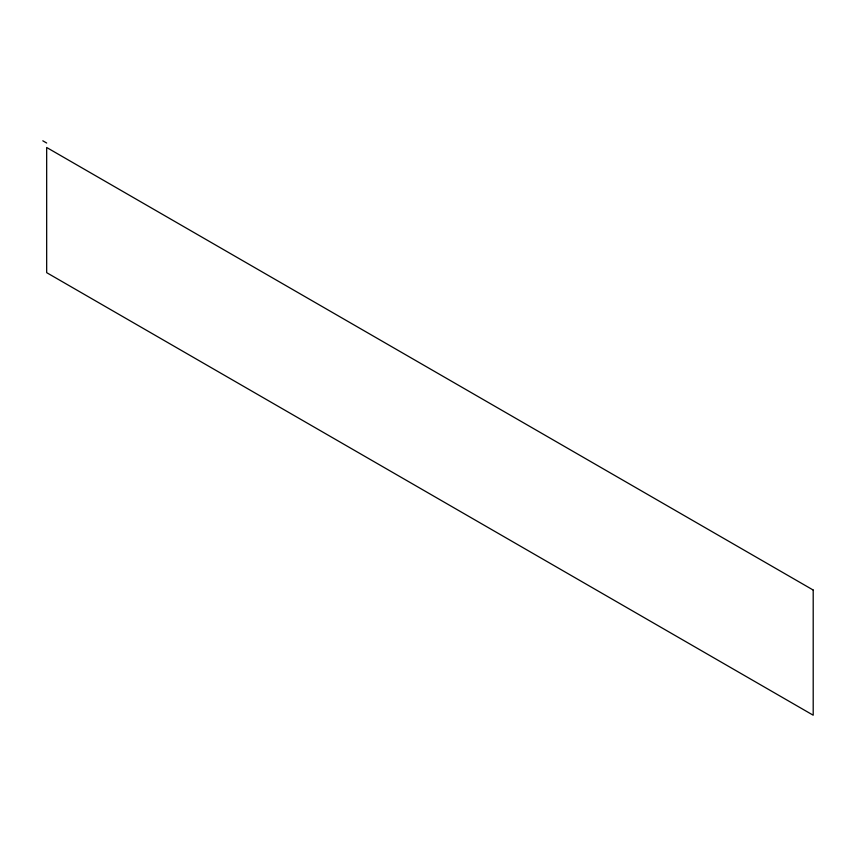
<?xml version="1.0" encoding="UTF-8"?>
<svg xmlns="http://www.w3.org/2000/svg" width="856" height="856" viewBox="0 0 856 856"><rect width="100%" height="100%" fill="white"/><g stroke="black" fill="none" stroke-linecap="round" stroke-linejoin="round"><path stroke-width="1.28" d="M42.8 140.791L46.673 143.027M813.2 590.041L46.673 147.489L46.673 272.657L813.2 715.209L813.2 590.041"/></g></svg>
